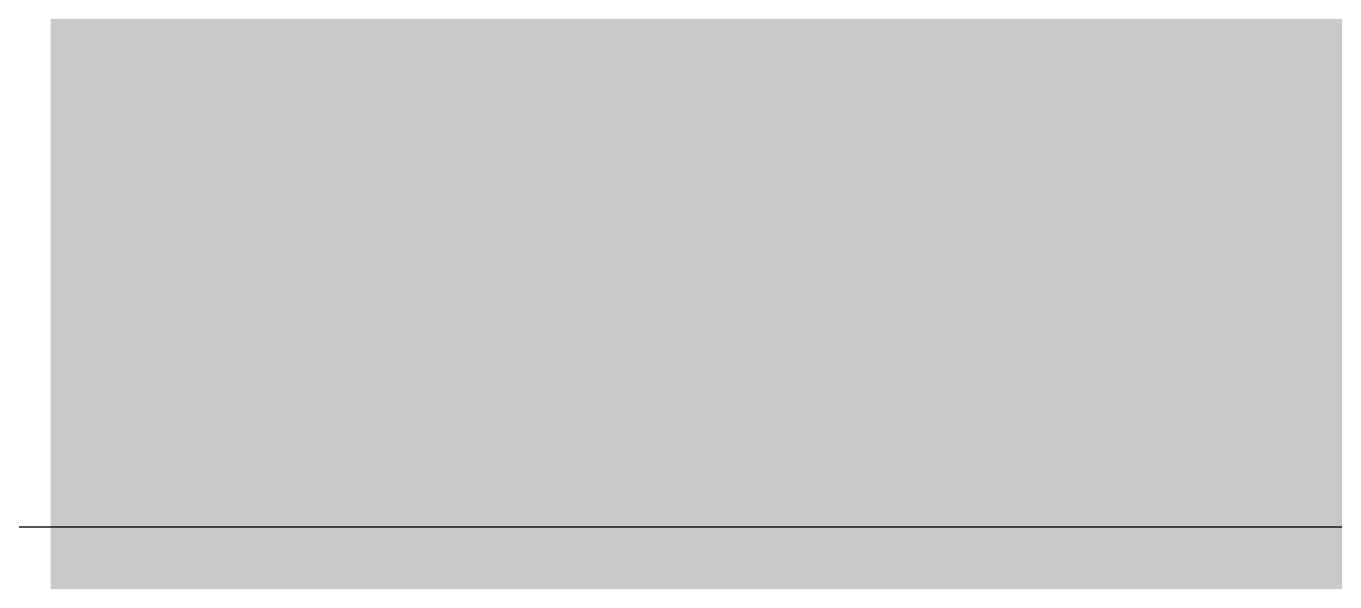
# Model space of a CAD drawing. Header units: inches. Extents: x -6 to 5433, y -4 to 5447.
# Drawn here: x 9.665 to 10.685, y 28.611 to 29.044 of the extents above; entities that cross this region are included whole.
import ezdxf

# ---------------------------------------------------------------- set-up
doc = ezdxf.new("R2010")
doc.units = ezdxf.units.IN
for name, color, linetype in [('Bottom Layer', 5, 'Continuous'), ('Top Layer', 1, 'Continuous'), ('Top Paste', 8, 'Continuous'), ('Top Solder', 216, 'Continuous')]:
    doc.layers.add(name, color=color, linetype=linetype)

# ---------------------------------------------------------------- blocks, each defined once
blk = doc.blocks.new('QTH_030_01_L_D_A_K_TR_154')
at = {"layer": 'Top Layer'}
blk.add_hatch(color=1, dxfattribs=at).paths.add_polyline_path([(0.8249996199999998, 0.32000063), (5.52500038, 0.32000063), (5.52500038, -0.32000063), (0.8249996199999998, -0.32000063)])
at = {"layer": 'Top Paste'}
blk.add_hatch(color=8, dxfattribs=at).paths.add_polyline_path([(0.8249996199999998, 0.32000063), (5.52500038, 0.32000063), (5.52500038, -0.32000063), (0.8249996199999998, -0.32000063)])
at = {"layer": 'Top Solder'}
blk.add_hatch(color=216, dxfattribs=at).paths.add_polyline_path([(0.7233996199999999, 0.42160063), (5.62660038, 0.42160063), (5.62660038, -0.42160063), (0.7233996199999999, -0.42160063)])

msp = doc.modelspace()

# ---------------------------------------------------------------- linework, layer by layer
at = {"layer": 'Bottom Layer'}
msp.add_line((13.03822132, 28.6534098), (4.871544739999999, 28.6534098), dxfattribs=at)

# ---------------------------------------------------------------- block references
at = {"rotation": 180}
msp.add_blockref('QTH_030_01_L_D_A_K_TR_154', (15.3105993, 28.85674696), dxfattribs=at)

doc.saveas('drawing.dxf')
